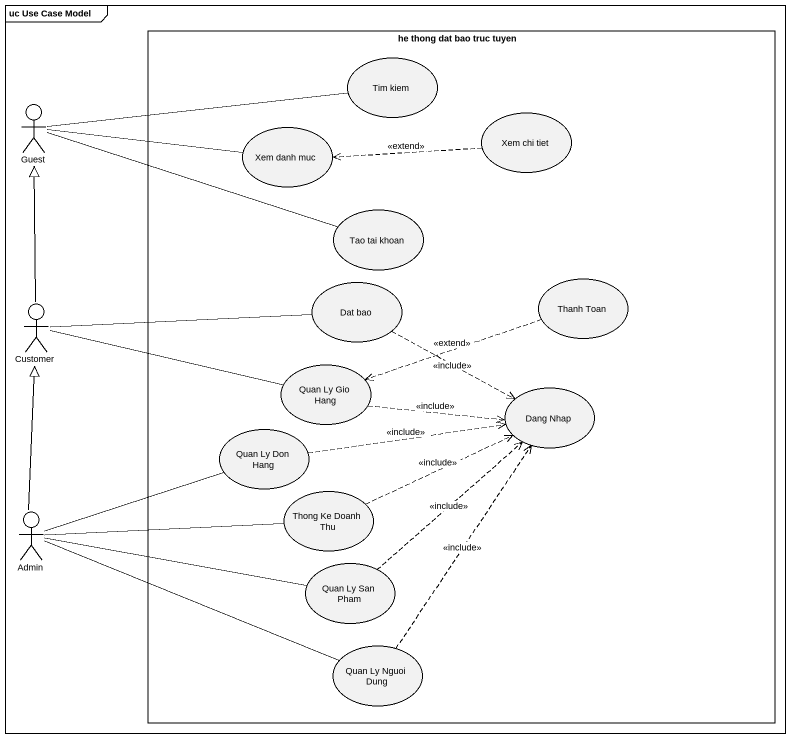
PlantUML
@startuml
mainframe uc Use Case Model
rectangle "he thong dat bao truc tuyen" as he_thong_dat_bao_truc_tuyen {
  usecase "Tim kiem" as Tim_kiem
  usecase "Xem danh muc" as Xem_danh_muc
  usecase "Xem chi tiet" as Xem_chi_tiet
  usecase "Tao tai khoan" as Tao_tai_khoan
  usecase "Dat bao" as Dat_bao
  usecase "Thanh Toan" as Thanh_Toan
  usecase "Quan Ly Gio Hang" as Quan_Ly_Gio_Hang
  usecase "Dang Nhap" as Dang_Nhap
  usecase "Quan Ly Don Hang" as Quan_Ly_Don_Hang
  usecase "Thong Ke Doanh Thu" as Thong_Ke_Doanh_Thu
  usecase "Quan Ly San Pham" as Quan_Ly_San_Pham
  usecase "Quan Ly Nguoi Dung" as Quan_Ly_Nguoi_Dung
}
actor Guest
actor Customer
actor Admin
Guest -right- Tim_kiem
Guest -right- Xem_danh_muc
Guest -right- Tao_tai_khoan
Xem_chi_tiet .left.> Xem_danh_muc : <<extend>>
Dat_bao .right.> Dang_Nhap : <<include>>
Thanh_Toan .left.> Quan_Ly_Gio_Hang : <<extend>>
Customer -up-|> Guest
Customer -right- Dat_bao
Customer -right- Quan_Ly_Gio_Hang
Quan_Ly_Gio_Hang .right.> Dang_Nhap : <<include>>
Quan_Ly_Don_Hang .right.> Dang_Nhap : <<include>>
Admin -up-|> Customer
Admin -right- Quan_Ly_Don_Hang
Admin -right- Thong_Ke_Doanh_Thu
Admin -right- Quan_Ly_San_Pham
Admin -right- Quan_Ly_Nguoi_Dung
Thong_Ke_Doanh_Thu .right.> Dang_Nhap : <<include>>
Quan_Ly_San_Pham .up.> Dang_Nhap : <<include>>
Quan_Ly_Nguoi_Dung .up.> Dang_Nhap : <<include>>
@enduml
